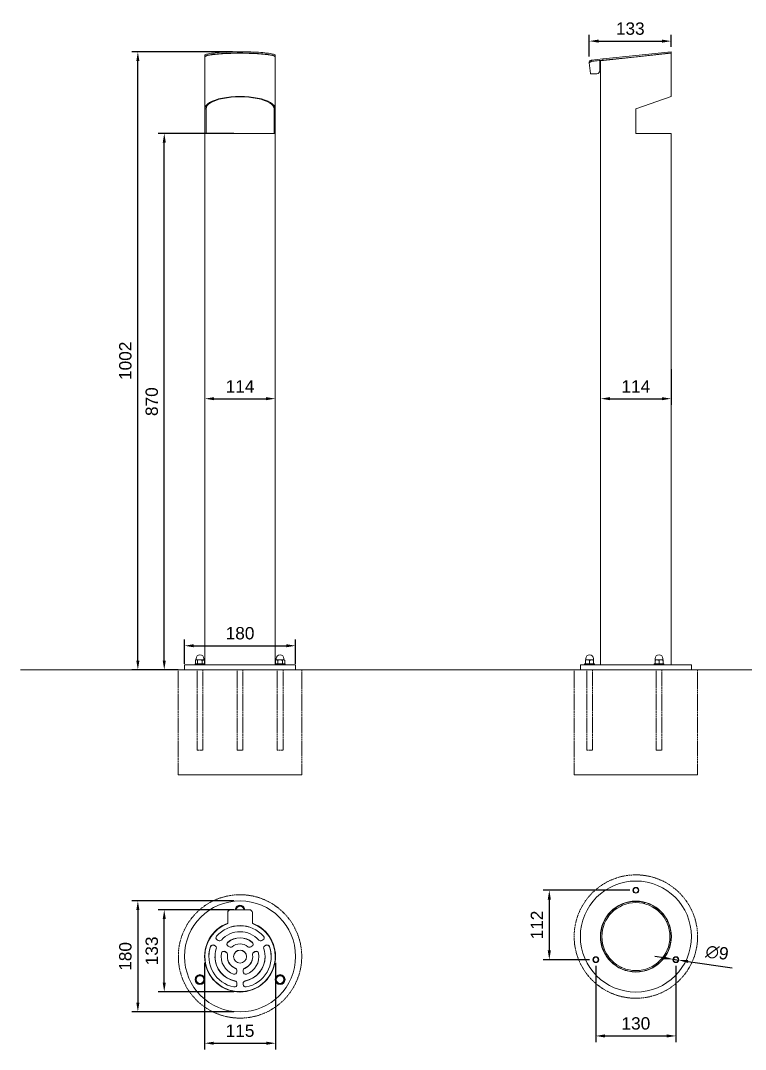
# Model space of a CAD drawing. Header units: millimetres. Extents: x 13 to 10225, y -4069 to 1684.
# Drawn here: x 13 to 1188, y 16 to 1684 of the extents above; entities that cross this region are included whole.
import ezdxf

# ---------------------------------------------------------------- set-up
doc = ezdxf.new("R2010")
doc.units = ezdxf.units.MM
doc.header["$PDSIZE"] = -1
doc.linetypes.add('HIDDEN', pattern=[1.905, 1.27, -0.635])
for name, color, linetype, lineweight in [('ZANO_O', 10, 'Continuous', 0), ('ZANO_R', 7, 'Continuous', 0), ('ZANO_R_przerywana', 7, 'HIDDEN', 0), ('ZANO_W', 1, 'Continuous', 0)]:
    doc.layers.add(name, color=color, linetype=linetype, lineweight=lineweight)
doc.styles.add('Arial', font='arial.ttf')
doc.styles.get("Standard").update_dxf_attribs({"font": 'ARIALUNI.TTF'})
doc.dimstyles.new('pl i ang', dxfattribs={"dimtxt": 50, "dimasz": 50, "dimexe": 1.25, "dimexo": 0.625, "dimgap": 10, "dimtad": 1, "dimtoh": 1, "dimtxsty": 'Standard', "dimcen": 2.5, "dimclrd": 1, "dimclre": 1, "dimclrt": 1, "dimadec": 0, "dimazin": 0, "dimtfac": 1, "dimtmove": 0, "dimatfit": 3, "dimfxl": 1, "dimarcsym": 1})

# ---------------------------------------------------------------- blocks, each defined once
blk = doc.blocks.new('*D401')
at = {"layer": 'ZANO_W', "color": 1, "lineweight": -2}
for p, q in [((358.5, 256.7), (192.9, 256.7)), ((202.9, 241.7), (202.9, 91.7)), ((358.5, 76.7), (192.9, 76.7))]:
    blk.add_line(p, q, dxfattribs=at)
at = {"layer": 'ZANO_W', "color": 1}
for points in [[(205.4, 241.7), (200.4, 241.7), (202.9, 256.7)], [(200.4, 91.7), (205.4, 91.7), (202.9, 76.7)]]:
    blk.add_solid(points, dxfattribs=at)
at = {"layer": 'ZANO_W', "color": 1, "insert": (182.7, 166.7), "char_height": 20, "attachment_point": 5, "rotation": 90, "style": 'Arial'}
blk.add_mtext('180', dxfattribs=at)
blk = doc.blocks.new('*D402')
at = {"layer": 'ZANO_W', "color": 1, "lineweight": -2}
for p, q in [((358.5, 1500.8), (235.7, 1500.8)), ((245.7, 646.2), (245.7, 1485.8)), ((268.5, 631.2), (235.7, 631.2))]:
    blk.add_line(p, q, dxfattribs=at)
at = {"layer": 'ZANO_W', "color": 1}
for points in [[(248.2, 1485.8), (243.2, 1485.8), (245.7, 1500.8)], [(243.2, 646.2), (248.2, 646.2), (245.7, 631.2)]]:
    blk.add_solid(points, dxfattribs=at)
at = {"layer": 'ZANO_W', "color": 1, "insert": (225.5, 1066), "char_height": 20, "attachment_point": 5, "rotation": 90, "style": 'Arial'}
blk.add_mtext('870', dxfattribs=at)
blk = doc.blocks.new('*D403')
at = {"layer": 'ZANO_W', "color": 1, "lineweight": -2}
for p, q in [((356.3, 1633.2), (192.9, 1633.2)), ((202.9, 646.2), (202.9, 1618.2)), ((268.5, 631.2), (192.9, 631.2))]:
    blk.add_line(p, q, dxfattribs=at)
at = {"layer": 'ZANO_W', "color": 1}
for points in [[(205.4, 1618.2), (200.4, 1618.2), (202.9, 1633.2)], [(200.4, 646.2), (205.4, 646.2), (202.9, 631.2)]]:
    blk.add_solid(points, dxfattribs=at)
at = {"layer": 'ZANO_W', "color": 1, "insert": (182.7, 1132.2), "char_height": 20, "attachment_point": 5, "rotation": 90, "style": 'Arial'}
blk.add_mtext('1002', dxfattribs=at)
blk = doc.blocks.new('*D404')
at = {"layer": 'ZANO_W', "color": 1, "lineweight": -2}
for p, q in [((311.4, 1080.8), (311.4, 1080.8)), ((326.4, 1070.8), (410.6, 1070.8)), ((425.6, 1080.8), (425.6, 1080.8))]:
    blk.add_line(p, q, dxfattribs=at)
at = {"layer": 'ZANO_W', "color": 1}
for points in [[(326.4, 1073.3), (326.4, 1068.3), (311.4, 1070.8)], [(410.6, 1068.3), (410.6, 1073.3), (425.6, 1070.8)]]:
    blk.add_solid(points, dxfattribs=at)
at = {"layer": 'ZANO_W', "color": 1, "insert": (368.5, 1090.8), "char_height": 20, "attachment_point": 5, "style": 'Arial'}
blk.add_mtext('114', dxfattribs=at)
blk = doc.blocks.new('*D405')
at = {"layer": 'ZANO_W', "color": 1, "lineweight": -2}
for p, q in [((278.5, 641.2), (278.5, 680.3)), ((293.5, 670.3), (443.5, 670.3)), ((458.5, 641.2), (458.5, 680.3))]:
    blk.add_line(p, q, dxfattribs=at)
at = {"layer": 'ZANO_W', "color": 1}
for points in [[(293.5, 672.8), (293.5, 667.8), (278.5, 670.3)], [(443.5, 667.8), (443.5, 672.8), (458.5, 670.3)]]:
    blk.add_solid(points, dxfattribs=at)
at = {"layer": 'ZANO_W', "color": 1, "insert": (368.5, 690.5), "char_height": 20, "attachment_point": 5, "style": 'Arial'}
blk.add_mtext('180', dxfattribs=at)
blk = doc.blocks.new('*D406')
at = {"layer": 'ZANO_W', "color": 1, "lineweight": -2}
for p, q in [((1000, 273.9), (859.7, 273.9)), ((869.7, 258.9), (869.7, 176.4)), ((935.1, 161.4), (859.7, 161.4))]:
    blk.add_line(p, q, dxfattribs=at)
at = {"layer": 'ZANO_W', "color": 1}
for points in [[(872.2, 258.9), (867.2, 258.9), (869.7, 273.9)], [(867.2, 176.4), (872.2, 176.4), (869.7, 161.4)]]:
    blk.add_solid(points, dxfattribs=at)
at = {"layer": 'ZANO_W', "color": 1, "insert": (849.7, 217.6), "char_height": 20, "attachment_point": 5, "rotation": 90, "style": 'Arial'}
blk.add_mtext('112', dxfattribs=at)
blk = doc.blocks.new('*D407')
at = {"layer": 'ZANO_W', "color": 1, "lineweight": -2}
for p, q in [((945.1, 151.4), (945.1, 27.8)), ((1074.9, 151.4), (1074.9, 27.8)), ((960.1, 37.8), (1059.9, 37.8))]:
    blk.add_line(p, q, dxfattribs=at)
at = {"layer": 'ZANO_W', "color": 1}
for points in [[(960.1, 40.3), (960.1, 35.3), (945.1, 37.8)], [(1059.9, 35.3), (1059.9, 40.3), (1074.9, 37.8)]]:
    blk.add_solid(points, dxfattribs=at)
at = {"layer": 'ZANO_W', "color": 1, "insert": (1010, 58), "char_height": 20, "attachment_point": 5, "style": 'Arial'}
blk.add_mtext('130', dxfattribs=at)
blk = doc.blocks.new('*D408')
at = {"layer": 'ZANO_W', "color": 1, "lineweight": -2}
for p, q in [((1055.4, 164.2), (1040.5, 166.4)), ((1070.2, 162.1), (1079.6, 160.7)), ((1094.5, 158.6), (1165.8, 148.2))]:
    blk.add_line(p, q, dxfattribs=at)
at = {"layer": 'ZANO_W', "color": 1}
for points in [[(1055, 161.8), (1055.7, 166.7), (1070.2, 162.1)], [(1094.8, 161), (1094.1, 156.1), (1079.6, 160.7)]]:
    blk.add_solid(points, dxfattribs=at)
at = {"layer": 'ZANO_W', "color": 1, "insert": (1141.6, 172.7), "char_height": 20, "attachment_point": 5, "rotation": 351.7456, "style": 'Arial'}
blk.add_mtext('∅9', dxfattribs=at)
blk = doc.blocks.new('*D409')
at = {"layer": 'ZANO_W', "color": 1, "lineweight": -2}
for p, q in [((934.5, 1625.3), (934.5, 1660.4)), ((1067.2, 1641.2), (1067.2, 1660.4)), ((949.5, 1650.4), (1052.2, 1650.4))]:
    blk.add_line(p, q, dxfattribs=at)
at = {"layer": 'ZANO_W', "color": 1}
for points in [[(949.5, 1652.9), (949.5, 1647.9), (934.5, 1650.4)], [(1052.2, 1647.9), (1052.2, 1652.9), (1067.2, 1650.4)]]:
    blk.add_solid(points, dxfattribs=at)
at = {"layer": 'ZANO_W', "color": 1, "insert": (1000.9, 1670.6), "char_height": 20, "attachment_point": 5, "style": 'Arial'}
blk.add_mtext('133', dxfattribs=at)
blk = doc.blocks.new('*D410')
at = {"layer": 'ZANO_W', "color": 1, "lineweight": -2}
for p, q in [((1067.1, 1118.9), (1067.1, 1060.8)), ((952.9, 1080.8), (952.9, 1080.8)), ((967.9, 1070.8), (1052.1, 1070.8))]:
    blk.add_line(p, q, dxfattribs=at)
at = {"layer": 'ZANO_W', "color": 1}
for points in [[(967.9, 1073.3), (967.9, 1068.3), (952.9, 1070.8)], [(1052.1, 1068.3), (1052.1, 1073.3), (1067.1, 1070.8)]]:
    blk.add_solid(points, dxfattribs=at)
at = {"layer": 'ZANO_W', "color": 1, "insert": (1010, 1090.8), "char_height": 20, "attachment_point": 5, "style": 'Arial'}
blk.add_mtext('114', dxfattribs=at)
blk = doc.blocks.new('*D413')
at = {"layer": 'ZANO_O', "color": 1, "lineweight": -2}
for p, q in [((358.5, 242.2), (235.7, 242.2)), ((245.7, 124.2), (245.7, 227.2)), ((358.5, 109.2), (235.7, 109.2))]:
    blk.add_line(p, q, dxfattribs=at)
at = {"layer": 'ZANO_O', "color": 1}
for points in [[(248.2, 227.2), (243.2, 227.2), (245.7, 242.2)], [(243.2, 124.2), (248.2, 124.2), (245.7, 109.2)]]:
    blk.add_solid(points, dxfattribs=at)
at = {"layer": 'ZANO_O', "color": 1, "insert": (225.5, 175.7), "char_height": 20, "attachment_point": 5, "rotation": 90, "style": 'Arial'}
blk.add_mtext('133', dxfattribs=at)
blk = doc.blocks.new('*D414')
at = {"layer": 'ZANO_O', "color": 1, "lineweight": -2}
for p, q in [((311, 156.2), (311, 16)), ((426, 156.2), (426, 16)), ((326, 26), (411, 26))]:
    blk.add_line(p, q, dxfattribs=at)
at = {"layer": 'ZANO_O', "color": 1}
for points in [[(326, 28.5), (326, 23.5), (311, 26)], [(411, 23.5), (411, 28.5), (426, 26)]]:
    blk.add_solid(points, dxfattribs=at)
at = {"layer": 'ZANO_O', "color": 1, "insert": (368.5, 46.2), "char_height": 20, "attachment_point": 5, "style": 'Arial'}
blk.add_mtext('115', dxfattribs=at)

msp = doc.modelspace()

# ---------------------------------------------------------------- hatches: boundary and pattern name
at = {"layer": 'ZANO_R'}
h = msp.add_hatch(dxfattribs=at)
h.set_pattern_fill('DIN 201 stal i żeliwo stalowe', color=256, scale=4.997732, style=0, pattern_type=2)
h.set_pattern_definition([(45, (664.7, 28.79), (-67.321, 67.321), []), (45, (687.14, 28.79), (-67.321, 67.321), []), (45, (709.58, 28.79), (-67.321, 67.321), []), (45, (732.02, 28.79), (-67.321, 67.321), [])])
edge = h.paths.add_edge_path(flags=0)
edge.add_arc((1010, 198.9), 57.1, 0, 360)
edge = h.paths.add_edge_path(flags=0)
edge.add_arc((1010, 198.9), 55.1, 0, 360)

# ---------------------------------------------------------------- linework, layer by layer
for p, q in [((311.4, 1625.2), (311.4, 1627.2)), ((311.4, 1625), (311.4, 1625.2)), ((311.4, 1624.7), (311.4, 1540.8)), ((425.6, 1625.2), (425.6, 1627.2)), ((425.6, 1625.2), (425.6, 1625)), ((425.6, 1540.8), (425.6, 1624.7)), ((938.1, 1619.7), (956.5, 1621.6)), ((938.3, 1617.7), (938.1, 1619.7)), ((938.3, 1617.7), (956.7, 1619.6)), ((938.3, 1617.6), (951.4, 1619)), ((951.4, 1602.5), (951.4, 1619)), ((952.9, 1618.7), (1067.1, 1630.7)), ((952.9, 1618.7), (952.9, 639.2)), ((956.5, 1621.6), (1010.2, 1627.2)), ((956.7, 1619.6), (956.5, 1621.6)), ((956.7, 1619.6), (1010.4, 1625.2)), ((1010.2, 1627.2), (1067, 1633.2)), ((1010.4, 1625.2), (1067.2, 1631.2)), ((1067.2, 1631.2), (1067, 1633.2)), ((1067.1, 1560.7), (1067.1, 1630.7)), ((936.4, 1597.7), (934.5, 1615.3)), ((940.4, 1597.5), (943.2, 1597.2)), ((944.2, 1597.2), (946.9, 1597.5)), ((1010, 1540.8), (1067.1, 1560.7)), ((311.4, 1500.8), (311.4, 1540.8)), ((311.4, 1540.8), (313.4, 1540.8)), ((313.4, 1500.8), (313.4, 1540.8)), ((423.6, 1540.8), (425.6, 1540.8)), ((423.6, 1540.8), (423.6, 1500.8)), ((425.6, 1500.8), (425.6, 1540.8)), ((1010, 1500.8), (1010, 1540.8)), ((311.4, 1500.8), (311.4, 640.8)), ((425.6, 1500.8), (311.4, 1500.8)), ((425.6, 640.8), (425.6, 1500.8)), ((1067.1, 1500.8), (1010, 1500.8)), ((1067.1, 639.2), (1067.1, 1500.8)), ((278.5, 639.2), (278.5, 631.2)), ((278.5, 639.2), (368.5, 639.2)), ((295.6, 640.8), (295.6, 639.2)), ((295.6, 640.8), (302.5, 640.8)), ((297.1, 647.3), (296.1, 646.7)), ((296.1, 646.7), (297.9, 647.3)), ((296.1, 646.7), (296.1, 641.3)), ((296.1, 641.3), (297.1, 640.8)), ((297.1, 647.3), (297.9, 647.3)), ((297.3, 649.5), (297.3, 647.4)), ((297.9, 647.3), (303.6, 647.3)), ((299.8, 641.3), (297.9, 640.8)), ((299.8, 646.7), (303.6, 647.3)), ((299.8, 646.7), (299.8, 641.3)), ((302.5, 640.8), (311.6, 640.8)), ((303.6, 647.3), (309.2, 647.3)), ((307.3, 641.3), (303.6, 640.8)), ((307.3, 646.7), (307.3, 641.3)), ((309.2, 647.3), (310.1, 647.3)), ((309.8, 647.4), (309.8, 649.5)), ((311.1, 646.7), (310.1, 647.3)), ((310.1, 640.8), (311.1, 641.3)), ((311.1, 646.7), (311.1, 641.3)), ((311.6, 639.2), (311.6, 640.8)), ((368.5, 639.2), (458.5, 639.2)), ((425.4, 640.8), (425.4, 639.2)), ((425.4, 640.8), (441.4, 640.8)), ((426.9, 647.3), (425.9, 646.7)), ((425.9, 646.7), (427.8, 647.3)), ((425.9, 646.7), (425.9, 641.3)), ((425.9, 641.3), (426.9, 640.8)), ((426.9, 647.3), (427.8, 647.3)), ((427.2, 649.5), (427.2, 647.4)), ((433.4, 647.3), (427.8, 647.3)), ((429.7, 641.3), (427.8, 640.8)), ((429.7, 646.7), (429.7, 641.3)), ((433.4, 647.3), (439, 647.3)), ((437.2, 646.7), (439, 647.3)), ((437.2, 646.7), (437.2, 641.3)), ((439, 647.3), (439.9, 647.3)), ((440.9, 641.3), (439, 640.8)), ((439.7, 647.4), (439.7, 649.5)), ((440.9, 646.7), (439.9, 647.3)), ((439.9, 640.8), (440.9, 641.3)), ((440.9, 646.7), (440.9, 641.3)), ((441.4, 639.2), (441.4, 640.8)), ((458.5, 631.2), (458.5, 639.2)), ((920, 639.2), (920, 631.2)), ((920, 639.2), (1100, 639.2)), ((927, 640.8), (927, 639.2)), ((927, 640.8), (930.2, 640.8)), ((928.5, 646.7), (931.8, 647.3)), ((928.5, 647.3), (931.8, 647.3)), ((928.5, 646.7), (928.5, 641.3)), ((928.5, 641.3), (928.5, 640.8)), ((928.8, 649.5), (928.8, 647.4)), ((930.2, 640.8), (943, 640.8)), ((931.8, 647.3), (938.3, 647.3)), ((935, 641.3), (931.8, 640.8)), ((935, 646.7), (935, 641.3)), ((938.3, 647.3), (941.5, 647.3)), ((941.3, 647.4), (941.3, 649.5)), ((941.5, 646.7), (941.5, 647.3)), ((941.5, 646.7), (941.5, 641.3)), ((943, 639.2), (943, 640.8)), ((1039.5, 640.8), (1039.5, 639.2)), ((1039.5, 640.8), (1055.4, 640.8)), ((1044.2, 647.3), (1041, 647.3)), ((1041, 646.7), (1041, 641.3)), ((1041, 641.3), (1041, 640.8)), ((1041.2, 649.5), (1041.2, 647.4)), ((1044.2, 647.3), (1050.7, 647.3)), ((1047.5, 646.7), (1050.7, 647.3)), ((1047.5, 646.7), (1047.5, 641.3)), ((1050.7, 647.3), (1054, 647.3)), ((1054, 641.3), (1050.7, 640.8)), ((1053.7, 647.4), (1053.7, 649.5)), ((1054, 646.7), (1054, 647.3)), ((1054, 646.7), (1054, 641.3)), ((1055.4, 640.8), (1055.5, 640.8)), ((1055.5, 639.2), (1055.5, 640.8)), ((1100, 631.2), (1100, 639.2)), ((12.8, 631.2), (712.9, 631.2)), ((268.5, 631.2), (306.2, 631.2)), ((468.5, 631.2), (268.5, 631.2)), ((298.8, 631.2), (308.3, 631.2)), ((306.2, 631.2), (468.5, 631.2)), ((363.8, 631.2), (373.2, 631.2)), ((428.7, 631.2), (438.2, 631.2)), ((708.1, 631.2), (1299.7, 631.2)), ((910, 631.2), (1088.2, 631.2)), ((1109.9, 631.2), (910, 631.2)), ((930.3, 631.2), (939.7, 631.2)), ((1042.7, 631.2), (1052.2, 631.2)), ((1042.7, 631.2), (1052.2, 631.2)), ((1088.2, 631.2), (1109.9, 631.2)), ((348.5, 238.6), (348.5, 220.2)), ((384.8, 242.2), (352.2, 242.2)), ((364.7, 248.2), (362.9, 244.9)), ((372.2, 248.2), (368.5, 248.2)), ((388.5, 220.2), (388.5, 238.6)), ((328.2, 183.9), (326.5, 184.9)), ((328.2, 183.7), (326.5, 184.7)), ((331.5, 193.5), (333.2, 192.5)), ((403.8, 192.5), (405.5, 193.5)), ((410.5, 184.9), (408.8, 183.9)), ((410.5, 184.7), (408.8, 183.7)), ((346.2, 173.5), (344.4, 174.6)), ((346.2, 173.3), (344.4, 174.4)), ((349.4, 183.2), (351.2, 182.1)), ((385.8, 182.1), (387.6, 183.2)), ((392.6, 174.6), (390.8, 173.5)), ((392.6, 174.4), (390.8, 173.3)), ((311.4, 166.3), (311.4, 166.5)), ((328, 166.5), (328, 166.3)), ((348, 166.5), (348, 166.3)), ((389, 166.3), (389, 166.5)), ((409, 166.3), (409, 166.5)), ((425.6, 166.3), (425.6, 166.5)), ((307.3, 135.7), (303.6, 135.7)), ((363.5, 141.7), (363.5, 143.8)), ((373.5, 143.8), (373.5, 141.7)), ((429.7, 135.7), (427.8, 132.5)), ((296.1, 129.2), (297.9, 126)), ((299.8, 122.7), (303.6, 122.7)), ((311.1, 129.2), (309.2, 132.5)), ((363.5, 121.1), (363.5, 123.1)), ((373.5, 123.1), (373.5, 121.1)), ((425.9, 129.2), (427.8, 126)), ((437.2, 122.7), (439, 126)), ((440.9, 129.2), (439, 132.5))]:
    msp.add_line(p, q, dxfattribs=at)
at = {"layer": 'ZANO_R', "flags": 128}
for points in [[(311.4, 1627.2), (311.5, 1627.7), (312.1, 1628.2), (313, 1628.6), (314.2, 1629.1), (315.7, 1629.5), (317.6, 1629.9), (319.8, 1630.3), (322.3, 1630.7), (325.1, 1631.1), (328.1, 1631.4), (331.4, 1631.7), (334.9, 1632), (338.7, 1632.3), (342.6, 1632.5), (346.6, 1632.7), (350.8, 1632.9), (355.2, 1633), (359.6, 1633.1), (364, 1633.2), (368.5, 1633.2), (373, 1633.2), (377.4, 1633.1), (381.8, 1633), (386.2, 1632.9), (390.4, 1632.7), (394.4, 1632.5), (398.3, 1632.3), (402.1, 1632), (405.6, 1631.7), (408.9, 1631.4), (411.9, 1631.1), (414.7, 1630.7), (417.2, 1630.3), (419.4, 1629.9), (421.3, 1629.5), (422.8, 1629.1), (424, 1628.6), (424.9, 1628.2), (425.4, 1627.7), (425.6, 1627.2)], [(311.4, 1625.2), (311.5, 1625.7), (312.1, 1626.2), (313, 1626.6), (314.2, 1627.1), (315.7, 1627.5), (317.6, 1627.9), (319.8, 1628.3), (322.3, 1628.7), (325.1, 1629.1), (328.1, 1629.4), (331.4, 1629.8), (334.9, 1630), (338.7, 1630.3), (342.6, 1630.5), (346.6, 1630.7), (350.8, 1630.9), (355.2, 1631), (359.6, 1631.1), (364, 1631.2), (368.5, 1631.2), (373, 1631.2), (377.4, 1631.1), (381.8, 1631), (386.2, 1630.9), (390.4, 1630.7), (394.4, 1630.5), (398.3, 1630.3), (402.1, 1630), (405.6, 1629.8), (408.9, 1629.4), (411.9, 1629.1), (414.7, 1628.7), (417.2, 1628.3), (419.4, 1627.9), (421.3, 1627.5), (422.8, 1627.1), (424, 1626.6), (424.9, 1626.2), (425.4, 1625.7), (425.6, 1625.2)], [(373.9, 244.8), (374.5, 243.4), (374.7, 242.2)], [(338.4, 171.6), (338, 168.4), (338, 166.3)], [(399, 166.3), (399, 168.4), (398.6, 171.6)]]:
    msp.add_lwpolyline(points, dxfattribs=at)
at = {"layer": 'ZANO_R'}
for centre, radius in [((1010, 198.9), 90), ((1010, 273.9), 4.75), ((1010, 273.9), 4), ((368.5, 166.7), 90), ((1010, 198.9), 57.5), ((1010, 198.9), 57.1), ((1010, 198.9), 55.1), ((368.5, 166.5), 10.5), ((945.1, 161.4), 4.75), ((945.1, 161.4), 4), ((1074.9, 161.4), 4.75), ((1074.9, 161.4), 4), ((303.6, 129.2), 8), ((303.6, 129.2), 6.25), ((433.4, 129.2), 8), ((433.4, 129.2), 6.25)]:
    msp.add_circle(centre, radius, dxfattribs=at)
for centre, radius, start, end in [((946.4, 1602.5), 5, 275.9749, 359.9749), ((943.7, 1602.2), 5, 263.7294, 275.9749), ((303.6, 649.5), 6.25, 0, 180), ((433.4, 649.5), 6.25, 0, 180), ((935, 649.5), 6.25, 0, 180), ((1047.5, 649.5), 6.25, 0, 180), ((297.2, 647.4), 0.12, 270, 0), ((309.9, 647.4), 0.12, 180, 270), ((427.1, 647.4), 0.12, 270, 0), ((439.8, 647.4), 0.12, 180, 270), ((928.7, 647.4), 0.12, 270, 0), ((941.4, 647.4), 0.12, 180, 270), ((1041.1, 647.4), 0.12, 270, 0), ((1053.8, 647.4), 0.12, 180, 270), ((368.5, 241.7), 8, 142.4483, 176.3025), ((368.5, 241.7), 6.5, 150, 175.4476), ((368.5, 241.7), 8, 3.6975, 142.4483), ((368.5, 241.7), 6.25, 30, 175.2651), ((368.5, 241.7), 6.5, 90, 150), ((368.5, 241.7), 6.5, 30, 90), ((368.5, 241.7), 6.5, 4.5524, 30), ((368.5, 166.7), 57.5, 110.3544, 270), ((368.9, 166.4), 57.5, 110.7697, 179.9214), ((368.5, 166.7), 57.1, 110.4846, 113.209), ((368.5, 166.7), 57.5, 270, 69.6456), ((368.1, 166.4), 57.6, 0.0915, 69.2175), ((368.5, 166.7), 57.1, 0.211, 69.5154), ((368.5, 166), 50.7, 41.3685, 138.6315), ((368.5, 165.8), 50.7, 41.3685, 138.6315), ((368.5, 166.1), 40.7, 41.8712, 138.1288), ((324.5, 181.4), 4.01, 60.0675, 160.8754), ((324.5, 181.2), 4.01, 60.0675, 160.8754), ((326.3, 180.4), 3.97, 341.6174, 60.2456), ((326.3, 180.2), 3.97, 1.5666, 60.2074), ((333.4, 196.9), 3.96, 138.6889, 240.2644), ((333.4, 196.7), 3.96, 138.6632, 178.4778), ((335.2, 196), 4.01, 240.1306, 318.1163), ((351.3, 186.6), 3.97, 129.98, 240.2604), ((351.3, 186.4), 3.97, 129.9793, 178.4624), ((368.5, 166.2), 30.7, 50.0064, 129.9936), ((368.5, 166), 30.7, 50.0064, 129.9936), ((368.5, 166.3), 20.6, 51.6896, 128.3104), ((385.7, 186.6), 3.97, 299.7396, 50.02), ((385.7, 186.4), 3.97, 1.5376, 50.0207), ((401.8, 196), 4.01, 221.8837, 299.8694), ((403.6, 196.9), 3.96, 299.7356, 41.3111), ((403.6, 196.7), 3.96, 1.5222, 41.3368), ((410.7, 180.4), 3.97, 119.7544, 198.3826), ((410.7, 180.2), 3.97, 119.7926, 178.4334), ((412.5, 181.4), 4.01, 19.1246, 119.9325), ((412.5, 181.2), 4.01, 19.1246, 119.9325), ((368.2, 166.5), 50.2, 161.1729, 259.0978), ((368, 166.3), 50, 161.0488, 179.9979), ((368.3, 166.5), 40.3, 161.6825, 258.5882), ((368.3, 166.5), 30.4, 169.8577, 250.4129), ((342.4, 171.1), 4, 60.0335, 169.5434), ((342.4, 170.9), 4, 60.0335, 169.5434), ((344.3, 170.1), 3.97, 351.5224, 60.2283), ((344.3, 169.9), 3.97, 1.5745, 60.1995), ((368.4, 166.5), 20.4, 171.5496, 248.721), ((353.2, 185.6), 4.02, 240.1453, 308.3028), ((368.5, 166.2), 10.5, 0.2294, 179.7706), ((368.6, 166.5), 20.4, 291.279, 8.4504), ((368.7, 166.5), 40.3, 281.4118, 18.3175), ((368.8, 166.5), 50.2, 280.9022, 18.8271), ((368.7, 166.5), 30.3, 289.5808, 10.1486), ((383.8, 185.6), 4.02, 231.6972, 299.8547), ((392.7, 170.1), 3.97, 119.7717, 188.4776), ((392.7, 169.9), 3.97, 119.7812, 178.4449), ((394.6, 171.1), 4, 10.4566, 119.9665), ((394.6, 170.9), 4, 10.4566, 119.9665), ((369, 166.3), 50, 0.0021, 18.9512), ((368.5, 166.7), 57.1, 180.2512, 359.7488), ((368.5, 166.5), 57.1, 180.2512, 359.7488), ((368.3, 166.3), 40.4, 180.1032, 258.5475), ((368.4, 166.3), 20.4, 180.0789, 248.7057), ((368.6, 166.3), 20.4, 291.3016, 359.9137), ((368.7, 166.4), 40.4, 281.4697, 359.8796), ((303.6, 129.2), 6.5, 90, 150), ((303.6, 129.2), 6.5, 30, 90), ((359.5, 141.7), 3.99, 250.1188, 359.7729), ((359.5, 143.8), 3.98, 0.0831, 68.7015), ((359.5, 143.6), 3.98, 0.0831, 68.7015), ((377.5, 143.8), 3.98, 111.2985, 179.9169), ((377.5, 143.6), 3.98, 111.2985, 179.9169), ((377.5, 141.7), 3.99, 180.2271, 289.8812), ((433.4, 129.2), 6.5, 90, 150), ((433.4, 129.2), 6.5, 30, 90), ((303.6, 129.2), 6.5, 150, 210), ((303.6, 129.2), 6.5, 210, 270), ((303.6, 129.2), 6.5, 270, 330), ((303.6, 129.2), 6.5, 330, 30), ((359.5, 121.1), 3.99, 258.7432, 359.803), ((359.5, 123.1), 3.98, 0.115, 78.5357), ((359.5, 122.9), 3.98, 0.115, 78.5357), ((377.5, 123.1), 3.98, 101.4643, 179.885), ((377.5, 122.9), 3.98, 101.4643, 179.885), ((377.5, 121.1), 3.99, 180.197, 281.2568), ((433.4, 129.2), 6.5, 150, 210), ((433.4, 129.2), 6.5, 210, 270), ((433.4, 129.2), 6.5, 270, 330), ((433.4, 129.2), 6.5, 330, 30)]:
    msp.add_arc(centre, radius, start, end, dxfattribs=at)
for centre, major_axis, ratio in [((368.5, 1624.7), (57.1, 0), 0.105418), ((368.5, 1540.8), (57.1, 0), 0.349956), ((368.5, 1540.8), (55.1, 0), 0.349956)]:
    msp.add_ellipse(centre, major_axis=major_axis, ratio=ratio, start_param=0, end_param=3.141593, dxfattribs=at)
msp.add_open_spline([(934.5, 1615.3), (934.5, 1615.8), (934.5, 1616.9), (935.3, 1618.3), (936.5, 1619.3), (937.6, 1619.6), (938.1, 1619.7)], degree=3, dxfattribs=at)
for points, knots in [([(938.3, 1617.6), (937.9, 1617.4), (937, 1617), (935.8, 1616.5), (934.9, 1615.9), (934.5, 1615.6), (934.5, 1615.4), (934.5, 1615.3)], [0, 0, 0, 0, 0.224324, 0.448684, 0.673044, 0.897403, 1, 1, 1, 1]), ([(937.1, 1617.1), (937.2, 1617.2), (937.6, 1617.5), (938, 1617.6), (938.3, 1617.7)], [0, 0, 0, 0, 0.4411057, 1, 1, 1, 1]), ([(940.4, 1597.5), (940, 1597.5), (939.1, 1597.4), (937.9, 1597.4), (937, 1597.4), (936.5, 1597.6), (936.4, 1597.7), (936.4, 1597.7)], [0, 0, 0, 0, 0.210731, 0.421574, 0.634216, 0.849517, 1, 1, 1, 1]), ([(297.9, 640.8), (297.9, 640.8), (297.3, 640.8), (296.7, 641.1), (296.1, 641.3)], [0, 0, 0, 0, 0.070215, 1, 1, 1, 1]), ([(297.9, 647.3), (298, 647.3), (298.6, 647.3), (299.2, 647), (299.8, 646.7)], [0, 0, 0, 0, 0.0702148, 1, 1, 1, 1]), ([(303.6, 640.8), (303.5, 640.8), (302.2, 640.8), (301, 641.1), (299.8, 641.3)], [0, 0, 0, 0, 0.070215, 1, 1, 1, 1]), ([(303.6, 647.3), (303.7, 647.3), (304.9, 647.3), (306.2, 647), (307.3, 646.7)], [0, 0, 0, 0, 0.070215, 1, 1, 1, 1]), ([(309.2, 647.3), (308.7, 647.2), (308.1, 647.1), (307.5, 646.8), (307.3, 646.7)], [0, 0, 0, 0, 0.760801, 1, 1, 1, 1]), ([(307.3, 641.3), (307.5, 641.3), (308.1, 640.9), (308.7, 640.8), (309.2, 640.8)], [0, 0, 0, 0, 0.239199, 1, 1, 1, 1]), ([(311.1, 646.7), (310.6, 646.9), (310, 647.2), (309.4, 647.3), (309.2, 647.3)], [0, 0, 0, 0, 0.7459206, 1, 1, 1, 1]), ([(309.2, 640.8), (309.4, 640.8), (310, 640.8), (310.6, 641.1), (311.1, 641.3)], [0, 0, 0, 0, 0.254079, 1, 1, 1, 1]), ([(427.8, 640.8), (427.7, 640.8), (427.1, 640.8), (426.5, 641.1), (425.9, 641.3)], [0, 0, 0, 0, 0.070215, 1, 1, 1, 1]), ([(427.8, 647.3), (427.8, 647.3), (428.5, 647.3), (429.1, 647), (429.7, 646.7)], [0, 0, 0, 0, 0.070215, 1, 1, 1, 1]), ([(429.7, 646.7), (430.6, 646.9), (431.8, 647.2), (433.1, 647.3), (433.4, 647.3)], [0, 0, 0, 0, 0.745921, 1, 1, 1, 1]), ([(433.4, 640.8), (433.1, 640.8), (431.8, 640.8), (430.6, 641.1), (429.7, 641.3)], [0, 0, 0, 0, 0.254079, 1, 1, 1, 1]), ([(433.4, 647.3), (434.4, 647.2), (435.7, 647.1), (436.9, 646.8), (437.2, 646.7)], [0, 0, 0, 0, 0.760801, 1, 1, 1, 1]), ([(437.2, 641.3), (436.9, 641.3), (435.7, 640.9), (434.4, 640.8), (433.4, 640.8)], [0, 0, 0, 0, 0.2391991, 1, 1, 1, 1]), ([(439, 640.8), (439, 640.8), (438.4, 640.8), (437.7, 641.1), (437.2, 641.3)], [0, 0, 0, 0, 0.070215, 1, 1, 1, 1]), ([(439, 647.3), (439.1, 647.3), (439.7, 647.3), (440.3, 647), (440.9, 646.7)], [0, 0, 0, 0, 0.070215, 1, 1, 1, 1]), ([(928.5, 647.3), (928.5, 647.3), (928.5, 647.3), (928.5, 647), (928.5, 646.7)], [0, 0, 0, 0, 0.0702148, 1, 1, 1, 1]), ([(931.8, 640.8), (931.7, 640.8), (930.6, 640.8), (929.5, 641.1), (928.5, 641.3)], [0, 0, 0, 0, 0.070215, 1, 1, 1, 1]), ([(931.8, 647.3), (931.9, 647.3), (933, 647.3), (934, 647), (935, 646.7)], [0, 0, 0, 0, 0.070215, 1, 1, 1, 1]), ([(938.3, 647.3), (937.4, 647.2), (936.3, 647.1), (935.3, 646.8), (935, 646.7)], [0, 0, 0, 0, 0.7608009, 1, 1, 1, 1]), ([(935, 641.3), (935.3, 641.3), (936.3, 640.9), (937.4, 640.8), (938.3, 640.8)], [0, 0, 0, 0, 0.2391991, 1, 1, 1, 1]), ([(941.5, 646.7), (940.7, 646.9), (939.7, 647.2), (938.6, 647.3), (938.3, 647.3)], [0, 0, 0, 0, 0.745921, 1, 1, 1, 1]), ([(938.3, 640.8), (938.6, 640.8), (939.7, 640.8), (940.7, 641.1), (941.5, 641.3)], [0, 0, 0, 0, 0.254079, 1, 1, 1, 1]), ([(941.5, 640.8), (941.5, 640.8), (941.5, 640.8), (941.5, 641.1), (941.5, 641.3)], [0, 0, 0, 0, 0.070215, 1, 1, 1, 1]), ([(1041, 646.7), (1041.8, 646.9), (1042.8, 647.2), (1043.9, 647.3), (1044.2, 647.3)], [0, 0, 0, 0, 0.7459206, 1, 1, 1, 1]), ([(1041, 647.3), (1041, 647.3), (1041, 647.3), (1041, 647), (1041, 646.7)], [0, 0, 0, 0, 0.0702148, 1, 1, 1, 1]), ([(1044.2, 640.8), (1043.9, 640.8), (1042.8, 640.8), (1041.8, 641.1), (1041, 641.3)], [0, 0, 0, 0, 0.254079, 1, 1, 1, 1]), ([(1044.2, 647.3), (1045.1, 647.2), (1046.2, 647.1), (1047.2, 646.8), (1047.5, 646.7)], [0, 0, 0, 0, 0.7608009, 1, 1, 1, 1]), ([(1047.5, 641.3), (1047.2, 641.3), (1046.2, 640.9), (1045.1, 640.8), (1044.2, 640.8)], [0, 0, 0, 0, 0.239199, 1, 1, 1, 1]), ([(1050.7, 640.8), (1050.6, 640.8), (1049.5, 640.8), (1048.5, 641.1), (1047.5, 641.3)], [0, 0, 0, 0, 0.070215, 1, 1, 1, 1]), ([(1050.7, 647.3), (1050.8, 647.3), (1051.9, 647.3), (1053, 647), (1054, 646.7)], [0, 0, 0, 0, 0.0702148, 1, 1, 1, 1]), ([(1054, 640.8), (1054, 640.8), (1054, 640.8), (1054, 641.1), (1054, 641.3)], [0, 0, 0, 0, 0.070215, 1, 1, 1, 1]), ([(352.2, 242.1), (352, 242.1), (351.4, 242.1), (350.5, 241.4), (349.5, 240.1), (348.8, 239.1), (348.5, 238.6)], [0, 0, 0, 0, 0.1969228, 0.4646152, 0.7323076, 1, 1, 1, 1]), ([(348.6, 238.7), (348.6, 239), (348.7, 239.8), (349.4, 240.9), (350.4, 241.7), (351.2, 241.9), (351.5, 242)], [0, 0, 0, 0, 0.220492, 0.505823, 0.791155, 1, 1, 1, 1]), ([(362.9, 244.9), (362.8, 244.8), (362.3, 243.9), (361.8, 243), (361.3, 242.2)], [0, 0, 0, 0, 0.083479, 1, 1, 1, 1]), ([(368.5, 248.2), (368.4, 248.2), (367.1, 248.2), (365.9, 248.2), (364.7, 248.2)], [0, 0, 0, 0, 0.070215, 1, 1, 1, 1]), ([(374.1, 244.9), (373.6, 245.7), (373, 246.8), (372.4, 247.9), (372.2, 248.2)], [0, 0, 0, 0, 0.760801, 1, 1, 1, 1]), ([(375.7, 242.2), (375.3, 242.8), (374.8, 243.7), (374.3, 244.6), (374.1, 244.9)], [0, 0, 0, 0, 0.697721, 1, 1, 1, 1]), ([(388.5, 238.6), (388.2, 239.1), (387.5, 240.1), (386.5, 241.4), (385.6, 242.1), (385, 242.1), (384.8, 242.1)], [0, 0, 0, 0, 0.267692, 0.535385, 0.803077, 1, 1, 1, 1]), ([(299.8, 135.7), (299.4, 134.9), (298.7, 133.8), (298.1, 132.7), (297.9, 132.5)], [0, 0, 0, 0, 0.745921, 1, 1, 1, 1]), ([(303.6, 135.7), (303.5, 135.7), (302.2, 135.7), (301, 135.7), (299.8, 135.7)], [0, 0, 0, 0, 0.070215, 1, 1, 1, 1]), ([(309.2, 132.5), (309.2, 132.5), (308.5, 133.6), (307.9, 134.7), (307.3, 135.7)], [0, 0, 0, 0, 0.0702148, 1, 1, 1, 1]), ([(429.7, 135.7), (430.6, 135.7), (431.8, 135.7), (433.1, 135.7), (433.4, 135.7)], [0, 0, 0, 0, 0.745921, 1, 1, 1, 1]), ([(433.4, 135.7), (434.4, 135.7), (435.7, 135.7), (436.9, 135.7), (437.2, 135.7)], [0, 0, 0, 0, 0.760801, 1, 1, 1, 1]), ([(439, 132.5), (439, 132.5), (438.4, 133.6), (437.7, 134.7), (437.2, 135.7)], [0, 0, 0, 0, 0.0702148, 1, 1, 1, 1]), ([(297.9, 132.5), (297.5, 131.6), (296.8, 130.5), (296.2, 129.5), (296.1, 129.2)], [0, 0, 0, 0, 0.760801, 1, 1, 1, 1]), ([(297.9, 126), (298, 125.9), (298.6, 124.8), (299.2, 123.7), (299.8, 122.7)], [0, 0, 0, 0, 0.070215, 1, 1, 1, 1]), ([(303.6, 122.7), (303.7, 122.7), (304.9, 122.7), (306.2, 122.7), (307.3, 122.7)], [0, 0, 0, 0, 0.070215, 1, 1, 1, 1]), ([(309.2, 126), (308.7, 125.1), (308.1, 124), (307.5, 123), (307.3, 122.7)], [0, 0, 0, 0, 0.760801, 1, 1, 1, 1]), ([(311.1, 129.2), (310.6, 128.4), (310, 127.3), (309.4, 126.2), (309.2, 126)], [0, 0, 0, 0, 0.7459206, 1, 1, 1, 1]), ([(427.8, 132.5), (427.7, 132.4), (427.1, 131.3), (426.5, 130.2), (425.9, 129.2)], [0, 0, 0, 0, 0.0702148, 1, 1, 1, 1]), ([(427.8, 126), (427.8, 125.9), (428.5, 124.8), (429.1, 123.7), (429.7, 122.7)], [0, 0, 0, 0, 0.070215, 1, 1, 1, 1]), ([(429.7, 122.7), (430.6, 122.7), (431.8, 122.7), (433.1, 122.7), (433.4, 122.7)], [0, 0, 0, 0, 0.745921, 1, 1, 1, 1]), ([(433.4, 122.7), (434.4, 122.7), (435.7, 122.7), (436.9, 122.7), (437.2, 122.7)], [0, 0, 0, 0, 0.760801, 1, 1, 1, 1]), ([(439, 126), (439.1, 126), (439.7, 127.1), (440.3, 128.2), (440.9, 129.2)], [0, 0, 0, 0, 0.070215, 1, 1, 1, 1])]:
    msp.add_open_spline(points, degree=3, knots=knots, dxfattribs=at)
msp.add_point((368.5, 109.2), dxfattribs=at)
at = {"layer": 'ZANO_R_przerywana'}
for p, q in [((268.5, 631.2), (268.5, 461.2)), ((298.8, 631.2), (298.8, 501.2)), ((308.3, 501.2), (308.3, 631.2)), ((363.8, 631.2), (363.8, 501.2)), ((373.2, 501.2), (373.2, 631.2)), ((428.7, 631.2), (428.7, 501.2)), ((438.2, 501.2), (438.2, 631.2)), ((468.5, 461.2), (468.5, 631.2)), ((910, 631.2), (910, 461.2)), ((930.3, 631.2), (930.3, 501.2)), ((939.8, 501.2), (939.8, 631.2)), ((1042.7, 631.2), (1042.7, 501.2)), ((1042.7, 631.2), (1042.7, 501.2)), ((1052.2, 501.2), (1052.2, 631.2)), ((1052.2, 501.2), (1052.2, 631.2)), ((1109.9, 461.2), (1109.9, 631.2)), ((298.8, 501.2), (308.3, 501.2)), ((363.8, 501.2), (373.2, 501.2)), ((428.7, 501.2), (438.2, 501.2)), ((930.3, 501.2), (939.8, 501.2)), ((1042.7, 501.2), (1052.2, 501.2)), ((1042.7, 501.2), (1052.2, 501.2)), ((268.5, 461.2), (306.2, 461.2)), ((468.5, 461.2), (268.5, 461.2)), ((306.2, 461.2), (468.5, 461.2)), ((910, 461.2), (1088.2, 461.2)), ((1109.9, 461.2), (910, 461.2)), ((1088.2, 461.2), (1109.9, 461.2))]:
    msp.add_line(p, q, dxfattribs=at)
for centre in [(1010, 198.9), (368.5, 166.7)]:
    msp.add_circle(centre, 100, dxfattribs=at)

# ---------------------------------------------------------------- dimensions: what is measured, and where the dimension line sits
at = {"layer": 'ZANO_O'}
dim = msp.add_linear_dim(base=(245.7, 242.2), p1=(368.5, 109.2), p2=(368.5, 242.2), angle=90, dimstyle='pl i ang', override={"dimtxt": 20, "dimasz": 15, "dimexe": 10, "dimexo": 10, "dimtoh": 0, "dimdec": 0, "dimtxsty": 'Arial', "dimtdec": 0, "dimtmove": 1}, dxfattribs=at)
dim.commit()
dim.dimension.update_dxf_attribs({"geometry": '*D413', "text_midpoint": (225.5, 175.7)})
dim = msp.add_linear_dim(base=(426, 26), p1=(311, 166.2), p2=(426, 166.2), dimstyle='pl i ang', override={"dimtxt": 20, "dimasz": 15, "dimexe": 10, "dimexo": 10, "dimtoh": 0, "dimdec": 0, "dimtxsty": 'Arial', "dimtdec": 0, "dimtmove": 1}, dxfattribs=at)
dim.commit()
dim.dimension.update_dxf_attribs({"geometry": '*D414', "text_midpoint": (368.5, 46.2)})
at = {"layer": 'ZANO_W'}
for base, p1, p2, picture, middle in [((1067.2, 1650.4), (934.5, 1615.3), (1067.2, 1631.2), '*D409', (1000.9, 1670.6)), ((1067.1, 1070.8), (952.9, 1070.8), (1067.1, 1128.9), '*D410', (1010, 1090.8)), ((425.6, 1070.8), (311.4, 1070.8), (425.6, 1070.8), '*D404', (368.5, 1090.8)), ((458.5, 670.3), (278.5, 631.2), (458.5, 631.2), '*D405', (368.5, 690.5)), ((1074.9, 37.8), (945.1, 161.4), (1074.9, 161.4), '*D407', (1010, 58))]:
    dim = msp.add_linear_dim(base=base, p1=p1, p2=p2, dimstyle='pl i ang', override={"dimtxt": 20, "dimasz": 15, "dimexe": 10, "dimexo": 10, "dimtoh": 0, "dimdec": 0, "dimtxsty": 'Arial', "dimtdec": 0, "dimtmove": 1}, dxfattribs=at)
    dim.commit()
    dim.dimension.update_dxf_attribs({"geometry": picture, "text_midpoint": middle})
for base, p1, p2, picture, middle in [((202.9, 1633.2), (278.5, 631.2), (366.3, 1633.2), '*D403', (182.7, 1132.2)), ((245.7, 1500.8), (278.5, 631.2), (368.5, 1500.8), '*D402', (225.5, 1066)), ((869.7169, 161.4044), (1009.9909, 273.8534), (945.0684, 161.4044), '*D406', (849.676, 217.6289)), ((202.9, 76.7), (368.5, 256.7), (368.5, 76.7), '*D401', (182.7, 166.7))]:
    dim = msp.add_linear_dim(base=base, p1=p1, p2=p2, angle=90, dimstyle='pl i ang', override={"dimtxt": 20, "dimasz": 15, "dimexe": 10, "dimexo": 10, "dimtoh": 0, "dimdec": 0, "dimtxsty": 'Arial', "dimtdec": 0, "dimtmove": 1}, dxfattribs=at)
    dim.commit()
    dim.dimension.update_dxf_attribs({"geometry": picture, "text_midpoint": middle})
dim = msp.add_diameter_dim_2p(p1=(1070.2147, 162.0861), p2=(1079.612, 160.7228), dimstyle='pl i ang', override={"dimtxt": 20, "dimasz": 15, "dimexe": 10, "dimexo": 10, "dimtoh": 0, "dimdec": 0, "dimtxsty": 'Arial', "dimtdec": 0, "dimtmove": 1}, dxfattribs=at)
dim.commit()
dim.dimension.update_dxf_attribs({"geometry": '*D408', "text_midpoint": (1138.6517, 152.1577), "dimtype": 163})

doc.saveas('drawing.dxf')
